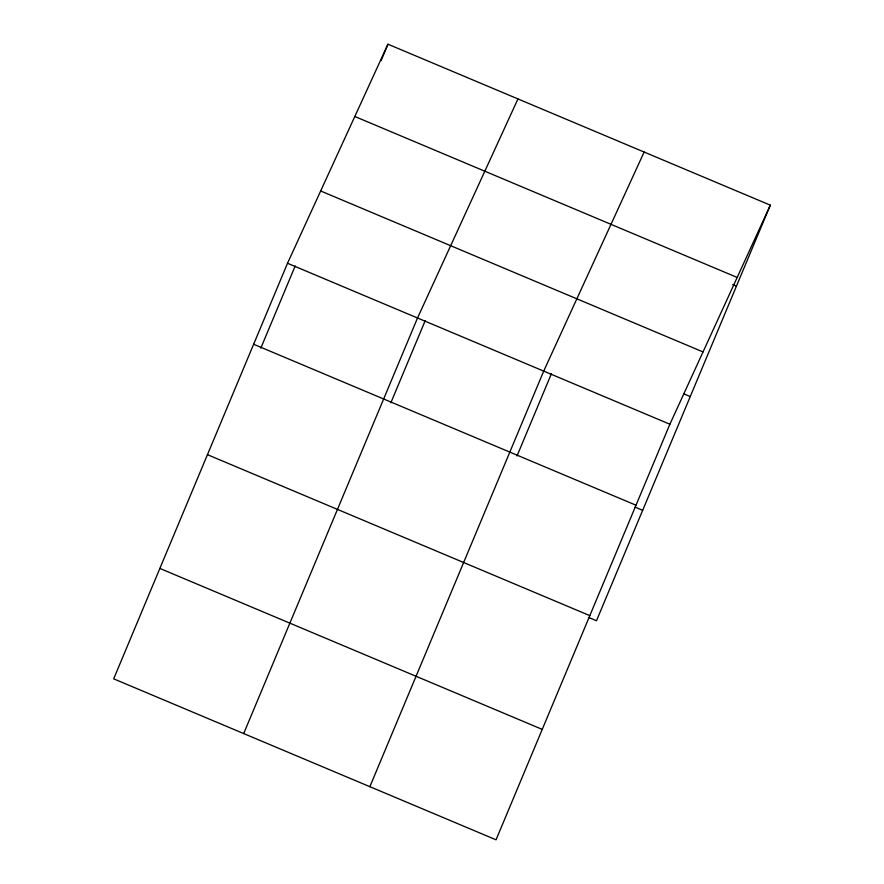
<?xml version="1.0" encoding="UTF-8"?>
<svg xmlns="http://www.w3.org/2000/svg" width="884" height="884" viewBox="0 0 884 884"><rect width="100%" height="100%" fill="white"/><g stroke="black" fill="none" stroke-linecap="round" stroke-linejoin="round"><path stroke-width="1.33" d="M287.521 263.266L113.682 678.835L496.046 839.8L669.884 424.232L770.318 205.165L387.954 44.2L287.521 263.266L669.884 424.232M260.835 348.097L295.201 265.94M381.07 60.653L387.954 44.2M243.686 733.565L417.524 317.997L517.958 98.931M390.838 402.828L425.204 320.66M369.866 786.683L543.704 371.114L644.138 152.048M517.018 455.945L551.384 373.777M770.318 205.165L596.479 620.734L588.91 617.551M354.816 116.489L737.179 277.454M732.659 284.56L736.438 286.151M320.66 190.977L703.023 351.931M683.951 393.91L690.26 396.562M253.642 344.252L636.005 505.217M635.099 507.14L642.668 510.322M207.453 454.663L589.816 615.629M159.86 568.423L542.235 729.388"/></g></svg>
